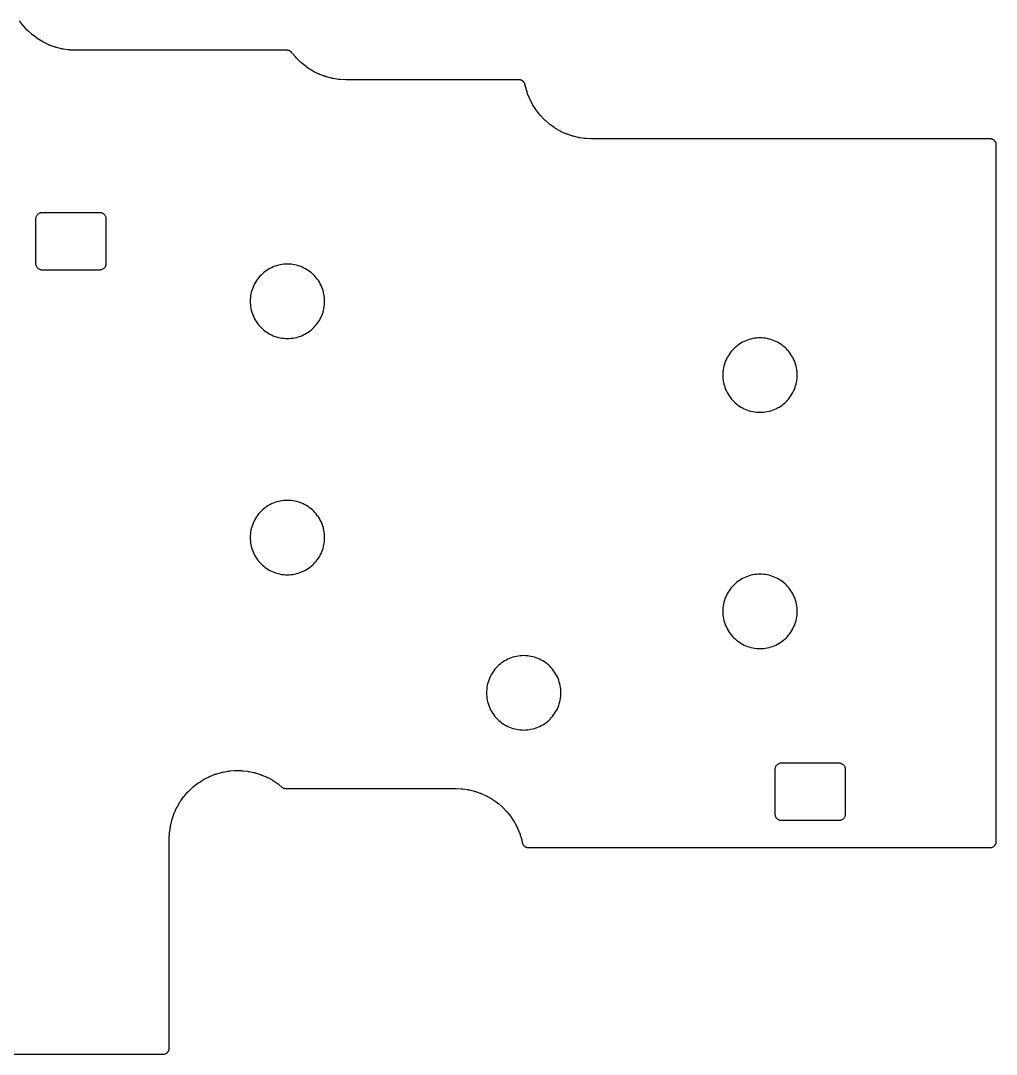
# Model space of a CAD drawing. Header units: millimetres. Extents: x 134 to 288, y -129 to -22.
# Drawn here: x 209.5 to 288.1, y -117.2 to -33.8 of the extents above; entities that cross this region are included whole.
import ezdxf

# ---------------------------------------------------------------- set-up
doc = ezdxf.new("R2010")
doc.units = ezdxf.units.MM
doc.layers.add('CUTOUTS', color=2, linetype='Continuous')
doc.layers.add('OUTLINE', color=1, linetype='Continuous')

msp = doc.modelspace()

# ---------------------------------------------------------------- linework, layer by layer
at = {"layer": 'CUTOUTS'}
for points in [[(215.854, -49.289), (211.164, -49.289), (211.115, -49.292), (211.066, -49.299), (211.019, -49.311), (210.972, -49.327), (210.928, -49.348), (210.886, -49.374), (210.846, -49.403), (210.81, -49.436), (210.777, -49.472), (210.748, -49.512), (210.723, -49.554), (210.702, -49.598), (210.685, -49.644), (210.673, -49.692), (210.666, -49.74), (210.664, -49.789), (210.664, -53.379), (210.666, -53.428), (210.673, -53.477), (210.685, -53.524), (210.702, -53.571), (210.723, -53.615), (210.748, -53.657), (210.777, -53.696), (210.81, -53.733), (210.846, -53.766), (210.886, -53.795), (210.928, -53.82), (210.972, -53.841), (211.019, -53.858), (211.066, -53.87), (211.115, -53.877), (211.164, -53.879), (215.854, -53.879), (215.903, -53.877), (215.951, -53.87), (215.999, -53.858), (216.045, -53.841), (216.089, -53.82), (216.131, -53.795), (216.171, -53.766), (216.207, -53.733), (216.24, -53.696), (216.269, -53.657), (216.295, -53.615), (216.316, -53.571), (216.332, -53.524), (216.344, -53.477), (216.351, -53.428), (216.354, -53.379), (216.354, -49.789), (216.351, -49.74), (216.344, -49.692), (216.332, -49.644), (216.316, -49.598), (216.295, -49.554), (216.269, -49.512), (216.24, -49.472), (216.207, -49.436), (216.171, -49.403), (216.131, -49.374), (216.089, -49.348), (216.045, -49.327), (215.999, -49.311), (215.951, -49.299), (215.903, -49.292), (215.854, -49.289)], [(233.963, -56.428), (233.959, -56.281), (233.948, -56.134), (233.93, -55.988), (233.905, -55.843), (233.873, -55.699), (233.833, -55.557), (233.787, -55.417), (233.734, -55.28), (233.674, -55.145), (233.608, -55.014), (233.536, -54.886), (233.457, -54.761), (233.372, -54.641), (233.282, -54.525), (233.185, -54.413), (233.084, -54.307), (232.977, -54.205), (232.866, -54.109), (232.75, -54.019), (232.629, -53.934), (232.505, -53.855), (232.377, -53.782), (232.245, -53.716), (232.111, -53.656), (231.973, -53.603), (231.833, -53.557), (231.691, -53.518), (231.548, -53.486), (231.403, -53.461), (231.257, -53.443), (231.11, -53.432), (230.963, -53.428), (230.815, -53.432), (230.668, -53.443), (230.522, -53.461), (230.377, -53.486), (230.234, -53.518), (230.092, -53.557), (229.952, -53.603), (229.814, -53.656), (229.68, -53.716), (229.548, -53.782), (229.42, -53.855), (229.296, -53.934), (229.175, -54.019), (229.059, -54.109), (228.948, -54.205), (228.841, -54.307), (228.74, -54.413), (228.643, -54.525), (228.553, -54.641), (228.468, -54.761), (228.389, -54.886), (228.317, -55.014), (228.251, -55.145), (228.191, -55.28), (228.138, -55.417), (228.092, -55.557), (228.052, -55.699), (228.02, -55.843), (227.995, -55.988), (227.977, -56.134), (227.966, -56.281), (227.963, -56.428), (227.966, -56.575), (227.977, -56.722), (227.995, -56.868), (228.02, -57.013), (228.052, -57.157), (228.092, -57.299), (228.138, -57.439), (228.191, -57.576), (228.251, -57.711), (228.317, -57.842), (228.389, -57.97), (228.468, -58.095), (228.553, -58.215), (228.643, -58.331), (228.74, -58.443), (228.841, -58.549), (228.948, -58.651), (229.059, -58.747), (229.175, -58.838), (229.296, -58.923), (229.42, -59.001), (229.548, -59.074), (229.68, -59.14), (229.814, -59.2), (229.952, -59.253), (230.092, -59.299), (230.234, -59.338), (230.377, -59.37), (230.522, -59.396), (230.668, -59.414), (230.815, -59.425), (230.963, -59.428), (231.11, -59.425), (231.257, -59.414), (231.403, -59.396), (231.548, -59.37), (231.691, -59.338), (231.833, -59.299), (231.973, -59.253), (232.111, -59.2), (232.245, -59.14), (232.377, -59.074), (232.505, -59.001), (232.629, -58.923), (232.75, -58.838), (232.866, -58.747), (232.977, -58.651), (233.084, -58.549), (233.185, -58.443), (233.282, -58.331), (233.372, -58.215), (233.457, -58.095), (233.536, -57.97), (233.608, -57.842), (233.674, -57.711), (233.734, -57.576), (233.787, -57.439), (233.833, -57.299), (233.873, -57.157), (233.905, -57.013), (233.93, -56.868), (233.948, -56.722), (233.959, -56.575), (233.963, -56.428)], [(272.062, -62.381), (272.059, -62.234), (272.048, -62.087), (272.03, -61.941), (272.005, -61.796), (271.973, -61.652), (271.933, -61.51), (271.887, -61.371), (271.834, -61.233), (271.774, -61.099), (271.708, -60.967), (271.636, -60.839), (271.557, -60.715), (271.472, -60.594), (271.382, -60.478), (271.285, -60.367), (271.184, -60.26), (271.077, -60.158), (270.966, -60.062), (270.85, -59.972), (270.729, -59.887), (270.605, -59.808), (270.477, -59.735), (270.345, -59.669), (270.211, -59.61), (270.073, -59.557), (269.933, -59.51), (269.791, -59.471), (269.648, -59.439), (269.503, -59.414), (269.357, -59.396), (269.21, -59.385), (269.062, -59.381), (268.915, -59.385), (268.768, -59.396), (268.622, -59.414), (268.477, -59.439), (268.334, -59.471), (268.192, -59.51), (268.052, -59.557), (267.914, -59.61), (267.78, -59.669), (267.648, -59.735), (267.52, -59.808), (267.396, -59.887), (267.275, -59.972), (267.159, -60.062), (267.048, -60.158), (266.941, -60.26), (266.84, -60.367), (266.743, -60.478), (266.653, -60.594), (266.568, -60.715), (266.489, -60.839), (266.417, -60.967), (266.351, -61.099), (266.291, -61.233), (266.238, -61.371), (266.192, -61.51), (266.152, -61.652), (266.12, -61.796), (266.095, -61.941), (266.077, -62.087), (266.066, -62.234), (266.062, -62.381), (266.066, -62.528), (266.077, -62.675), (266.095, -62.821), (266.12, -62.967), (266.152, -63.11), (266.192, -63.252), (266.238, -63.392), (266.291, -63.529), (266.351, -63.664), (266.417, -63.795), (266.489, -63.924), (266.568, -64.048), (266.653, -64.168), (266.743, -64.284), (266.84, -64.396), (266.941, -64.503), (267.048, -64.604), (267.159, -64.7), (267.275, -64.791), (267.396, -64.876), (267.52, -64.954), (267.648, -65.027), (267.78, -65.093), (267.914, -65.153), (268.052, -65.206), (268.192, -65.252), (268.334, -65.291), (268.477, -65.324), (268.622, -65.349), (268.768, -65.367), (268.915, -65.378), (269.062, -65.381), (269.21, -65.378), (269.357, -65.367), (269.503, -65.349), (269.648, -65.324), (269.791, -65.291), (269.933, -65.252), (270.073, -65.206), (270.211, -65.153), (270.345, -65.093), (270.477, -65.027), (270.605, -64.954), (270.729, -64.876), (270.85, -64.791), (270.966, -64.7), (271.077, -64.604), (271.184, -64.503), (271.285, -64.396), (271.382, -64.284), (271.472, -64.168), (271.557, -64.048), (271.636, -63.924), (271.708, -63.795), (271.774, -63.664), (271.834, -63.529), (271.887, -63.392), (271.933, -63.252), (271.973, -63.11), (272.005, -62.967), (272.03, -62.821), (272.048, -62.675), (272.059, -62.528), (272.062, -62.381)], [(233.963, -75.478), (233.959, -75.331), (233.948, -75.184), (233.93, -75.038), (233.905, -74.893), (233.873, -74.749), (233.833, -74.607), (233.787, -74.467), (233.734, -74.33), (233.674, -74.195), (233.608, -74.064), (233.536, -73.936), (233.457, -73.811), (233.372, -73.691), (233.282, -73.575), (233.185, -73.463), (233.084, -73.357), (232.977, -73.255), (232.866, -73.159), (232.75, -73.069), (232.629, -72.984), (232.505, -72.905), (232.377, -72.832), (232.245, -72.766), (232.111, -72.706), (231.973, -72.653), (231.833, -72.607), (231.691, -72.568), (231.548, -72.536), (231.403, -72.511), (231.257, -72.493), (231.11, -72.482), (230.963, -72.478), (230.815, -72.482), (230.668, -72.493), (230.522, -72.511), (230.377, -72.536), (230.234, -72.568), (230.092, -72.607), (229.952, -72.653), (229.814, -72.706), (229.68, -72.766), (229.548, -72.832), (229.42, -72.905), (229.296, -72.984), (229.175, -73.069), (229.059, -73.159), (228.948, -73.255), (228.841, -73.357), (228.74, -73.463), (228.643, -73.575), (228.553, -73.691), (228.468, -73.811), (228.389, -73.936), (228.317, -74.064), (228.251, -74.195), (228.191, -74.33), (228.138, -74.467), (228.092, -74.607), (228.052, -74.749), (228.02, -74.893), (227.995, -75.038), (227.977, -75.184), (227.966, -75.331), (227.963, -75.478), (227.966, -75.625), (227.977, -75.772), (227.995, -75.918), (228.02, -76.063), (228.052, -76.207), (228.092, -76.349), (228.138, -76.489), (228.191, -76.626), (228.251, -76.761), (228.317, -76.892), (228.389, -77.02), (228.468, -77.145), (228.553, -77.265), (228.643, -77.381), (228.74, -77.493), (228.841, -77.599), (228.948, -77.701), (229.059, -77.797), (229.175, -77.888), (229.296, -77.973), (229.42, -78.051), (229.548, -78.124), (229.68, -78.19), (229.814, -78.25), (229.952, -78.303), (230.092, -78.349), (230.234, -78.388), (230.377, -78.42), (230.522, -78.446), (230.668, -78.464), (230.815, -78.475), (230.963, -78.478), (231.11, -78.475), (231.257, -78.464), (231.403, -78.446), (231.548, -78.42), (231.691, -78.388), (231.833, -78.349), (231.973, -78.303), (232.111, -78.25), (232.245, -78.19), (232.377, -78.124), (232.505, -78.051), (232.629, -77.973), (232.75, -77.888), (232.866, -77.797), (232.977, -77.701), (233.084, -77.599), (233.185, -77.493), (233.282, -77.381), (233.372, -77.265), (233.457, -77.145), (233.536, -77.02), (233.608, -76.892), (233.674, -76.761), (233.734, -76.626), (233.787, -76.489), (233.833, -76.349), (233.873, -76.207), (233.905, -76.063), (233.93, -75.918), (233.948, -75.772), (233.959, -75.625), (233.963, -75.478)], [(272.062, -81.431), (272.059, -81.284), (272.048, -81.137), (272.03, -80.991), (272.005, -80.846), (271.973, -80.702), (271.933, -80.56), (271.887, -80.421), (271.834, -80.283), (271.774, -80.149), (271.708, -80.017), (271.636, -79.889), (271.557, -79.765), (271.472, -79.644), (271.382, -79.528), (271.285, -79.417), (271.184, -79.31), (271.077, -79.208), (270.966, -79.112), (270.85, -79.022), (270.729, -78.937), (270.605, -78.858), (270.477, -78.785), (270.345, -78.719), (270.211, -78.66), (270.073, -78.607), (269.933, -78.56), (269.791, -78.521), (269.648, -78.489), (269.503, -78.464), (269.357, -78.446), (269.21, -78.435), (269.062, -78.431), (268.915, -78.435), (268.768, -78.446), (268.622, -78.464), (268.477, -78.489), (268.334, -78.521), (268.192, -78.56), (268.052, -78.607), (267.914, -78.66), (267.78, -78.719), (267.648, -78.785), (267.52, -78.858), (267.396, -78.937), (267.275, -79.022), (267.159, -79.112), (267.048, -79.208), (266.941, -79.31), (266.84, -79.417), (266.743, -79.528), (266.653, -79.644), (266.568, -79.765), (266.489, -79.889), (266.417, -80.017), (266.351, -80.149), (266.291, -80.283), (266.238, -80.421), (266.192, -80.56), (266.152, -80.702), (266.12, -80.846), (266.095, -80.991), (266.077, -81.137), (266.066, -81.284), (266.062, -81.431), (266.066, -81.578), (266.077, -81.725), (266.095, -81.871), (266.12, -82.017), (266.152, -82.16), (266.192, -82.302), (266.238, -82.442), (266.291, -82.579), (266.351, -82.714), (266.417, -82.845), (266.489, -82.974), (266.568, -83.098), (266.653, -83.218), (266.743, -83.334), (266.84, -83.446), (266.941, -83.553), (267.048, -83.654), (267.159, -83.75), (267.275, -83.841), (267.396, -83.926), (267.52, -84.004), (267.648, -84.077), (267.78, -84.143), (267.914, -84.203), (268.052, -84.256), (268.192, -84.302), (268.334, -84.341), (268.477, -84.374), (268.622, -84.399), (268.768, -84.417), (268.915, -84.428), (269.062, -84.431), (269.21, -84.428), (269.357, -84.417), (269.503, -84.399), (269.648, -84.374), (269.791, -84.341), (269.933, -84.302), (270.073, -84.256), (270.211, -84.203), (270.345, -84.143), (270.477, -84.077), (270.605, -84.004), (270.729, -83.926), (270.85, -83.841), (270.966, -83.75), (271.077, -83.654), (271.184, -83.553), (271.285, -83.446), (271.382, -83.334), (271.472, -83.218), (271.557, -83.098), (271.636, -82.974), (271.708, -82.845), (271.774, -82.714), (271.834, -82.579), (271.887, -82.442), (271.933, -82.302), (271.973, -82.16), (272.005, -82.017), (272.03, -81.871), (272.048, -81.725), (272.059, -81.578), (272.062, -81.431)], [(253.012, -88), (253.009, -87.853), (252.998, -87.706), (252.98, -87.56), (252.955, -87.415), (252.923, -87.271), (252.883, -87.129), (252.837, -86.989), (252.784, -86.852), (252.724, -86.717), (252.658, -86.586), (252.586, -86.458), (252.507, -86.333), (252.422, -86.213), (252.332, -86.097), (252.235, -85.985), (252.134, -85.879), (252.027, -85.777), (251.916, -85.681), (251.8, -85.59), (251.679, -85.506), (251.555, -85.427), (251.427, -85.354), (251.295, -85.288), (251.161, -85.228), (251.023, -85.175), (250.883, -85.129), (250.741, -85.09), (250.598, -85.058), (250.453, -85.032), (250.307, -85.014), (250.16, -85.004), (250.012, -85), (249.865, -85.004), (249.718, -85.014), (249.572, -85.032), (249.427, -85.058), (249.284, -85.09), (249.142, -85.129), (249.002, -85.175), (248.864, -85.228), (248.73, -85.288), (248.598, -85.354), (248.47, -85.427), (248.346, -85.506), (248.225, -85.59), (248.109, -85.681), (247.998, -85.777), (247.891, -85.879), (247.79, -85.985), (247.693, -86.097), (247.603, -86.213), (247.518, -86.333), (247.439, -86.458), (247.367, -86.586), (247.301, -86.717), (247.241, -86.852), (247.188, -86.989), (247.142, -87.129), (247.102, -87.271), (247.07, -87.415), (247.045, -87.56), (247.027, -87.706), (247.016, -87.853), (247.012, -88), (247.016, -88.147), (247.027, -88.294), (247.045, -88.44), (247.07, -88.585), (247.102, -88.729), (247.142, -88.871), (247.188, -89.011), (247.241, -89.148), (247.301, -89.283), (247.367, -89.414), (247.439, -89.542), (247.518, -89.667), (247.603, -89.787), (247.693, -89.903), (247.79, -90.015), (247.891, -90.121), (247.998, -90.223), (248.109, -90.319), (248.225, -90.41), (248.346, -90.494), (248.47, -90.573), (248.598, -90.646), (248.73, -90.712), (248.864, -90.772), (249.002, -90.825), (249.142, -90.871), (249.284, -90.91), (249.427, -90.942), (249.572, -90.968), (249.718, -90.986), (249.865, -90.996), (250.012, -91), (250.16, -90.996), (250.307, -90.986), (250.453, -90.968), (250.598, -90.942), (250.741, -90.91), (250.883, -90.871), (251.023, -90.825), (251.161, -90.772), (251.295, -90.712), (251.427, -90.646), (251.555, -90.573), (251.679, -90.494), (251.8, -90.41), (251.916, -90.319), (252.027, -90.223), (252.134, -90.121), (252.235, -90.015), (252.332, -89.903), (252.422, -89.787), (252.507, -89.667), (252.586, -89.542), (252.658, -89.414), (252.724, -89.283), (252.784, -89.148), (252.837, -89.011), (252.883, -88.871), (252.923, -88.729), (252.955, -88.585), (252.98, -88.44), (252.998, -88.294), (253.009, -88.147), (253.012, -88)], [(275.453, -93.681), (270.763, -93.681), (270.714, -93.684), (270.666, -93.691), (270.618, -93.703), (270.572, -93.719), (270.527, -93.74), (270.485, -93.766), (270.446, -93.795), (270.41, -93.828), (270.377, -93.864), (270.347, -93.904), (270.322, -93.946), (270.301, -93.99), (270.285, -94.036), (270.273, -94.084), (270.266, -94.132), (270.263, -94.181), (270.263, -97.771), (270.266, -97.82), (270.273, -97.869), (270.285, -97.917), (270.301, -97.963), (270.322, -98.007), (270.347, -98.049), (270.377, -98.089), (270.41, -98.125), (270.446, -98.158), (270.485, -98.187), (270.527, -98.212), (270.572, -98.233), (270.618, -98.25), (270.666, -98.262), (270.714, -98.269), (270.763, -98.271), (275.453, -98.271), (275.502, -98.269), (275.551, -98.262), (275.598, -98.25), (275.644, -98.233), (275.689, -98.212), (275.731, -98.187), (275.77, -98.158), (275.807, -98.125), (275.84, -98.089), (275.869, -98.049), (275.894, -98.007), (275.915, -97.963), (275.932, -97.917), (275.944, -97.869), (275.951, -97.82), (275.953, -97.771), (275.953, -94.181), (275.951, -94.132), (275.944, -94.084), (275.932, -94.036), (275.915, -93.99), (275.894, -93.946), (275.869, -93.904), (275.84, -93.864), (275.807, -93.828), (275.77, -93.795), (275.731, -93.766), (275.689, -93.74), (275.644, -93.719), (275.598, -93.703), (275.551, -93.691), (275.502, -93.684), (275.453, -93.681)]]:
    msp.add_lwpolyline(points, close=True, dxfattribs=at)
at = {"layer": 'OUTLINE'}
msp.add_lwpolyline([(202.986, -117.15), (220.922, -117.15), (220.929, -117.15), (220.979, -117.147), (220.994, -117.146), (221.028, -117.141), (221.042, -117.138), (221.075, -117.13), (221.089, -117.125), (221.122, -117.114), (221.135, -117.108), (221.166, -117.094), (221.179, -117.087), (221.209, -117.069), (221.221, -117.061), (221.248, -117.04), (221.26, -117.031), (221.285, -117.008), (221.296, -116.998), (221.319, -116.972), (221.328, -116.961), (221.348, -116.933), (221.357, -116.921), (221.374, -116.892), (221.381, -116.879), (221.396, -116.848), (221.401, -116.834), (221.413, -116.802), (221.417, -116.788), (221.426, -116.755), (221.428, -116.74), (221.433, -116.706), (221.435, -116.692), (221.437, -116.641), (221.438, -116.634), (221.438, -99.785), (221.438, -99.779), (221.438, -99.76), (221.438, -99.754), (221.438, -99.749), (221.438, -99.743), (221.439, -99.724), (221.439, -99.718), (221.459, -99.303), (221.46, -99.291), (221.463, -99.253), (221.464, -99.241), (221.465, -99.231), (221.466, -99.219), (221.47, -99.181), (221.472, -99.169), (221.529, -98.779), (221.53, -98.768), (221.537, -98.73), (221.539, -98.718), (221.541, -98.708), (221.543, -98.697), (221.552, -98.659), (221.554, -98.647), (221.648, -98.265), (221.651, -98.253), (221.661, -98.216), (221.664, -98.205), (221.667, -98.195), (221.671, -98.184), (221.682, -98.147), (221.686, -98.136), (221.816, -97.764), (221.82, -97.753), (221.834, -97.717), (221.838, -97.706), (221.842, -97.697), (221.847, -97.686), (221.862, -97.65), (221.867, -97.639), (222.032, -97.282), (222.037, -97.271), (222.054, -97.236), (222.059, -97.226), (222.064, -97.217), (222.07, -97.207), (222.088, -97.173), (222.094, -97.162), (222.293, -96.822), (222.299, -96.812), (222.319, -96.779), (222.326, -96.769), (222.331, -96.761), (222.338, -96.751), (222.359, -96.719), (222.366, -96.71), (222.597, -96.39), (222.604, -96.38), (222.627, -96.35), (222.634, -96.34), (222.64, -96.333), (222.648, -96.324), (222.673, -96.294), (222.68, -96.285), (222.94, -95.989), (222.948, -95.98), (222.975, -95.952), (222.983, -95.943), (222.989, -95.936), (222.998, -95.928), (223.025, -95.901), (223.034, -95.892), (223.321, -95.623), (223.33, -95.615), (223.359, -95.589), (223.368, -95.581), (223.375, -95.575), (223.384, -95.567), (223.414, -95.543), (223.424, -95.536), (223.735, -95.295), (223.745, -95.288), (223.776, -95.265), (223.786, -95.258), (223.794, -95.252), (223.803, -95.246), (223.836, -95.224), (223.846, -95.218), (224.179, -95.008), (224.189, -95.002), (224.222, -94.982), (224.233, -94.976), (224.241, -94.971), (224.252, -94.966), (224.286, -94.948), (224.296, -94.942), (224.648, -94.765), (224.659, -94.76), (224.694, -94.744), (224.705, -94.739), (224.714, -94.735), (224.725, -94.73), (224.76, -94.715), (224.771, -94.711), (225.139, -94.569), (225.15, -94.565), (225.186, -94.551), (225.197, -94.548), (225.206, -94.545), (225.218, -94.541), (225.255, -94.53), (225.266, -94.526), (225.646, -94.42), (225.657, -94.417), (225.694, -94.407), (225.706, -94.405), (225.715, -94.403), (225.727, -94.4), (225.765, -94.392), (225.777, -94.39), (226.164, -94.321), (226.176, -94.319), (226.214, -94.313), (226.226, -94.311), (226.236, -94.31), (226.248, -94.309), (226.286, -94.305), (226.298, -94.303), (226.69, -94.272), (226.702, -94.271), (226.741, -94.269), (226.753, -94.268), (226.762, -94.268), (226.774, -94.268), (226.813, -94.267), (226.825, -94.267), (227.219, -94.273), (227.231, -94.274), (227.269, -94.275), (227.281, -94.276), (227.291, -94.276), (227.303, -94.277), (227.341, -94.281), (227.353, -94.282), (227.744, -94.326), (227.756, -94.327), (227.794, -94.332), (227.806, -94.334), (227.816, -94.336), (227.828, -94.338), (227.865, -94.345), (227.877, -94.347), (228.263, -94.428), (228.274, -94.431), (228.312, -94.44), (228.323, -94.443), (228.333, -94.445), (228.344, -94.448), (228.381, -94.459), (228.393, -94.462), (228.769, -94.58), (228.78, -94.584), (228.816, -94.596), (228.828, -94.6), (228.837, -94.603), (228.848, -94.608), (228.884, -94.622), (228.895, -94.626), (229.258, -94.78), (229.269, -94.784), (229.304, -94.8), (229.315, -94.805), (229.323, -94.81), (229.334, -94.815), (229.368, -94.832), (229.379, -94.838), (229.725, -95.025), (229.736, -95.031), (229.769, -95.05), (229.78, -95.056), (229.788, -95.061), (229.798, -95.068), (229.83, -95.088), (229.84, -95.095), (230.167, -95.315), (230.177, -95.322), (230.209, -95.344), (230.218, -95.351), (230.226, -95.357), (230.236, -95.364), (230.266, -95.388), (230.275, -95.395), (230.518, -95.595), (230.524, -95.599), (230.564, -95.629), (230.576, -95.638), (230.606, -95.655), (230.619, -95.662), (230.65, -95.677), (230.663, -95.683), (230.696, -95.694), (230.71, -95.698), (230.743, -95.707), (230.758, -95.71), (230.792, -95.715), (230.806, -95.716), (230.856, -95.719), (230.864, -95.719), (244.503, -95.719), (244.509, -95.719), (244.528, -95.719), (244.534, -95.719), (244.538, -95.719), (244.544, -95.719), (244.563, -95.72), (244.569, -95.72), (244.98, -95.74), (244.992, -95.741), (245.03, -95.743), (245.042, -95.744), (245.051, -95.745), (245.063, -95.746), (245.101, -95.751), (245.112, -95.753), (245.498, -95.808), (245.51, -95.81), (245.547, -95.816), (245.559, -95.818), (245.568, -95.82), (245.58, -95.822), (245.617, -95.83), (245.629, -95.833), (246.008, -95.925), (246.019, -95.928), (246.056, -95.938), (246.067, -95.941), (246.076, -95.944), (246.088, -95.947), (246.124, -95.959), (246.135, -95.962), (246.504, -96.09), (246.515, -96.094), (246.551, -96.107), (246.562, -96.111), (246.57, -96.115), (246.581, -96.119), (246.616, -96.134), (246.627, -96.139), (246.982, -96.301), (246.993, -96.306), (247.027, -96.323), (247.037, -96.328), (247.046, -96.332), (247.056, -96.338), (247.09, -96.356), (247.1, -96.362), (247.438, -96.556), (247.448, -96.563), (247.48, -96.582), (247.491, -96.589), (247.498, -96.594), (247.508, -96.6), (247.54, -96.622), (247.55, -96.628), (247.867, -96.854), (247.877, -96.861), (247.907, -96.884), (247.917, -96.891), (247.924, -96.897), (247.934, -96.905), (247.963, -96.929), (247.972, -96.936), (248.267, -97.191), (248.276, -97.199), (248.304, -97.225), (248.312, -97.233), (248.319, -97.239), (248.328, -97.248), (248.355, -97.275), (248.363, -97.283), (248.632, -97.565), (248.64, -97.574), (248.666, -97.602), (248.674, -97.611), (248.68, -97.618), (248.688, -97.627), (248.712, -97.656), (248.719, -97.665), (248.961, -97.972), (248.968, -97.981), (248.991, -98.011), (248.998, -98.021), (249.003, -98.029), (249.01, -98.039), (249.031, -98.07), (249.038, -98.08), (249.249, -98.408), (249.255, -98.418), (249.275, -98.45), (249.281, -98.46), (249.286, -98.469), (249.292, -98.479), (249.31, -98.512), (249.316, -98.523), (249.495, -98.869), (249.5, -98.88), (249.517, -98.914), (249.522, -98.925), (249.526, -98.933), (249.53, -98.944), (249.545, -98.979), (249.55, -98.99), (249.695, -99.352), (249.7, -99.363), (249.713, -99.398), (249.717, -99.409), (249.72, -99.418), (249.724, -99.43), (249.735, -99.466), (249.739, -99.477), (249.849, -99.851), (249.852, -99.863), (249.862, -99.899), (249.865, -99.911), (249.867, -99.92), (249.87, -99.932), (249.878, -99.969), (249.881, -99.98), (249.896, -100.061), (249.898, -100.068), (249.91, -100.117), (249.914, -100.131), (249.926, -100.164), (249.931, -100.177), (249.946, -100.208), (249.953, -100.221), (249.97, -100.251), (249.978, -100.263), (249.999, -100.291), (250.008, -100.302), (250.031, -100.328), (250.042, -100.338), (250.067, -100.362), (250.078, -100.371), (250.106, -100.392), (250.118, -100.4), (250.148, -100.417), (250.161, -100.424), (250.192, -100.439), (250.205, -100.445), (250.238, -100.457), (250.252, -100.461), (250.285, -100.469), (250.3, -100.472), (250.334, -100.477), (250.348, -100.479), (250.399, -100.481), (250.406, -100.481), (287.597, -100.481), (287.604, -100.481), (287.654, -100.479), (287.669, -100.477), (287.703, -100.472), (287.717, -100.469), (287.75, -100.461), (287.764, -100.457), (287.797, -100.445), (287.81, -100.439), (287.841, -100.425), (287.854, -100.418), (287.884, -100.4), (287.896, -100.392), (287.923, -100.372), (287.935, -100.362), (287.96, -100.339), (287.971, -100.329), (287.994, -100.304), (288.003, -100.292), (288.023, -100.265), (288.032, -100.252), (288.049, -100.223), (288.056, -100.21), (288.071, -100.179), (288.076, -100.165), (288.088, -100.133), (288.092, -100.119), (288.101, -100.086), (288.103, -100.071), (288.108, -100.037), (288.11, -100.023), (288.112, -99.973), (288.113, -99.965), (288.113, -43.847), (288.112, -43.84), (288.11, -43.79), (288.108, -43.775), (288.103, -43.741), (288.101, -43.727), (288.092, -43.693), (288.088, -43.679), (288.076, -43.647), (288.071, -43.633), (288.056, -43.602), (288.049, -43.59), (288.032, -43.56), (288.023, -43.548), (288.003, -43.52), (287.994, -43.509), (287.971, -43.484), (287.96, -43.473), (287.935, -43.45), (287.923, -43.441), (287.896, -43.42), (287.884, -43.412), (287.854, -43.395), (287.841, -43.388), (287.81, -43.373), (287.797, -43.367), (287.764, -43.356), (287.75, -43.352), (287.717, -43.343), (287.703, -43.34), (287.669, -43.335), (287.654, -43.334), (287.654, -43.334), (287.604, -43.331), (287.597, -43.331), (255.522, -43.331), (255.516, -43.331), (255.497, -43.331), (255.491, -43.331), (255.487, -43.331), (255.481, -43.331), (255.462, -43.33), (255.456, -43.33), (255.045, -43.31), (255.033, -43.309), (254.995, -43.307), (254.983, -43.306), (254.974, -43.305), (254.962, -43.304), (254.924, -43.299), (254.913, -43.297), (254.527, -43.242), (254.515, -43.24), (254.478, -43.234), (254.466, -43.232), (254.457, -43.23), (254.445, -43.228), (254.408, -43.22), (254.396, -43.217), (254.017, -43.125), (254.006, -43.122), (253.969, -43.112), (253.958, -43.109), (253.949, -43.106), (253.937, -43.103), (253.901, -43.091), (253.89, -43.088), (253.521, -42.96), (253.51, -42.956), (253.474, -42.943), (253.463, -42.939), (253.455, -42.935), (253.444, -42.931), (253.409, -42.916), (253.398, -42.911), (253.043, -42.749), (253.032, -42.744), (252.998, -42.727), (252.988, -42.722), (252.979, -42.718), (252.969, -42.712), (252.935, -42.694), (252.925, -42.688), (252.587, -42.494), (252.577, -42.487), (252.545, -42.468), (252.534, -42.461), (252.527, -42.456), (252.517, -42.45), (252.485, -42.428), (252.475, -42.422), (252.158, -42.196), (252.148, -42.189), (252.118, -42.166), (252.108, -42.159), (252.101, -42.153), (252.091, -42.145), (252.062, -42.121), (252.053, -42.114), (251.758, -41.859), (251.749, -41.851), (251.721, -41.825), (251.713, -41.817), (251.706, -41.811), (251.697, -41.802), (251.67, -41.775), (251.662, -41.767), (251.393, -41.485), (251.385, -41.476), (251.359, -41.448), (251.351, -41.439), (251.345, -41.432), (251.337, -41.423), (251.313, -41.394), (251.306, -41.385), (251.064, -41.078), (251.057, -41.069), (251.034, -41.039), (251.027, -41.029), (251.022, -41.021), (251.015, -41.011), (250.994, -40.98), (250.987, -40.97), (250.776, -40.642), (250.77, -40.632), (250.75, -40.6), (250.744, -40.59), (250.739, -40.581), (250.733, -40.571), (250.715, -40.538), (250.709, -40.527), (250.53, -40.181), (250.525, -40.17), (250.508, -40.136), (250.503, -40.125), (250.499, -40.117), (250.495, -40.106), (250.48, -40.071), (250.475, -40.06), (250.33, -39.698), (250.325, -39.687), (250.312, -39.652), (250.308, -39.641), (250.305, -39.632), (250.301, -39.62), (250.29, -39.584), (250.286, -39.573), (250.176, -39.199), (250.173, -39.187), (250.163, -39.151), (250.16, -39.139), (250.158, -39.13), (250.155, -39.118), (250.147, -39.081), (250.144, -39.07), (250.129, -38.989), (250.127, -38.982), (250.115, -38.933), (250.111, -38.919), (250.099, -38.886), (250.094, -38.873), (250.079, -38.842), (250.072, -38.829), (250.055, -38.799), (250.047, -38.787), (250.026, -38.759), (250.017, -38.748), (249.994, -38.722), (249.983, -38.712), (249.958, -38.688), (249.947, -38.679), (249.919, -38.658), (249.907, -38.65), (249.877, -38.633), (249.864, -38.626), (249.833, -38.611), (249.82, -38.605), (249.787, -38.593), (249.773, -38.589), (249.74, -38.581), (249.725, -38.578), (249.691, -38.573), (249.677, -38.571), (249.626, -38.569), (249.619, -38.569), (235.738, -38.569), (235.732, -38.569), (235.711, -38.568), (235.705, -38.568), (235.7, -38.568), (235.693, -38.568), (235.673, -38.567), (235.666, -38.567), (235.221, -38.544), (235.208, -38.543), (235.167, -38.54), (235.154, -38.539), (235.144, -38.538), (235.131, -38.536), (235.091, -38.531), (235.078, -38.529), (234.661, -38.464), (234.648, -38.462), (234.607, -38.454), (234.595, -38.452), (234.585, -38.45), (234.572, -38.447), (234.532, -38.438), (234.519, -38.435), (234.111, -38.327), (234.099, -38.323), (234.059, -38.312), (234.047, -38.308), (234.037, -38.305), (234.025, -38.301), (233.986, -38.287), (233.974, -38.283), (233.578, -38.134), (233.566, -38.129), (233.528, -38.114), (233.516, -38.109), (233.507, -38.105), (233.495, -38.099), (233.458, -38.082), (233.446, -38.076), (233.069, -37.887), (233.057, -37.881), (233.021, -37.862), (233.009, -37.856), (233, -37.851), (232.989, -37.844), (232.954, -37.823), (232.943, -37.816), (232.587, -37.589), (232.576, -37.582), (232.542, -37.559), (232.531, -37.552), (232.523, -37.546), (232.512, -37.538), (232.479, -37.513), (232.469, -37.506), (232.138, -37.243), (232.128, -37.235), (232.097, -37.209), (232.087, -37.2), (232.079, -37.194), (232.07, -37.185), (232.039, -37.157), (232.03, -37.148), (231.728, -36.853), (231.719, -36.844), (231.69, -36.814), (231.681, -36.805), (231.674, -36.797), (231.665, -36.788), (231.638, -36.757), (231.63, -36.747), (231.329, -36.386), (231.303, -36.354), (231.292, -36.343), (231.266, -36.318), (231.255, -36.308), (231.226, -36.285), (231.214, -36.277), (231.184, -36.257), (231.17, -36.25), (231.138, -36.233), (231.124, -36.227), (231.09, -36.215), (231.075, -36.21), (231.041, -36.201), (231.026, -36.198), (230.99, -36.192), (230.975, -36.19), (230.922, -36.188), (230.914, -36.188), (213.91, -36.188), (213.903, -36.187), (213.884, -36.187), (213.878, -36.187), (213.873, -36.187), (213.867, -36.187), (213.847, -36.186), (213.841, -36.186), (213.417, -36.165), (213.405, -36.164), (213.366, -36.161), (213.353, -36.16), (213.344, -36.159), (213.331, -36.158), (213.292, -36.153), (213.28, -36.152), (212.882, -36.092), (212.87, -36.091), (212.832, -36.084), (212.82, -36.082), (212.81, -36.08), (212.798, -36.077), (212.76, -36.069), (212.748, -36.066), (212.357, -35.968), (212.346, -35.965), (212.308, -35.954), (212.296, -35.951), (212.287, -35.948), (212.275, -35.944), (212.238, -35.932), (212.226, -35.928), (211.847, -35.793), (211.836, -35.788), (211.799, -35.774), (211.788, -35.77), (211.779, -35.766), (211.767, -35.761), (211.732, -35.745), (211.72, -35.74), (211.357, -35.568), (211.346, -35.563), (211.311, -35.545), (211.3, -35.539), (211.291, -35.535), (211.28, -35.529), (211.246, -35.509), (211.236, -35.503), (210.89, -35.296), (210.88, -35.29), (210.847, -35.269), (210.837, -35.262), (210.828, -35.257), (210.818, -35.25), (210.786, -35.227), (210.776, -35.22), (210.453, -34.98), (210.443, -34.973), (210.412, -34.949), (210.403, -34.941), (210.395, -34.935), (210.386, -34.927), (210.356, -34.901), (210.347, -34.893), (210.049, -34.623), (210.04, -34.615), (210.011, -34.588), (210.003, -34.579), (209.996, -34.572), (209.987, -34.564), (209.96, -34.535), (209.952, -34.526), (209.682, -34.228), (209.674, -34.219), (209.648, -34.189), (209.64, -34.18), (209.634, -34.172), (209.626, -34.163), (209.602, -34.132), (209.595, -34.122), (209.355, -33.799)], dxfattribs=at)

doc.saveas('drawing.dxf')
